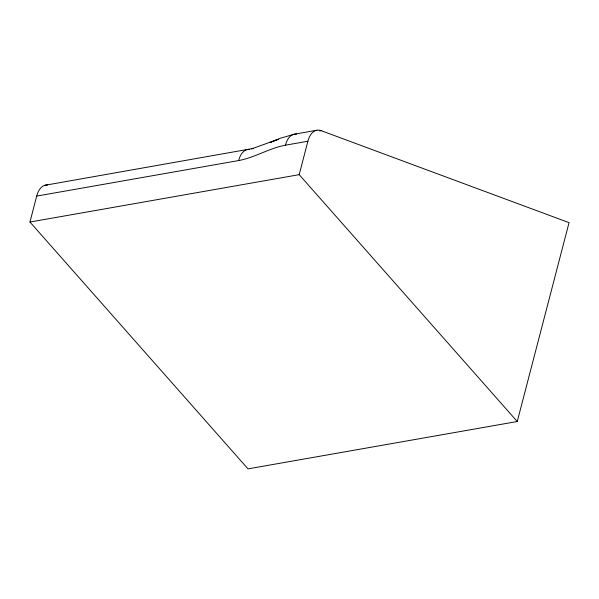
<?xml version="1.0" encoding="UTF-8"?>
<svg xmlns="http://www.w3.org/2000/svg" width="599" height="599" viewBox="0 0 599 599"><rect width="100%" height="100%" fill="white"/><g stroke="black" fill="none" stroke-linecap="round" stroke-linejoin="round"><path stroke-width="0.9" d="M319.814 130.934L321.214 130.687L569.05 222.656L517.251 421.516L248.008 468.882L29.95 222.034L36.704 196.09A26.85 14.211 80 0 1 47.591 184.986M517.251 421.516L299.186 174.661L307.893 141.244A26.85 14.211 80 0 1 321.214 130.687M36.704 196.09L238.634 160.562L239.278 158.435A26.805 14.181 80 0 1 249.311 149.451M307.893 141.244L285.453 145.19C269.183 148.178 254.912 157.582 238.634 160.562M44.611 185.346L253.145 148.447L251.7 148.799L278.438 139.253L270.029 142.502L280.587 138.159L294.543 134.161L316.886 130.23M29.95 222.034L299.186 174.661M285.453 145.19A26.843 14.204 80 0 1 296.617 134.109"/></g></svg>
